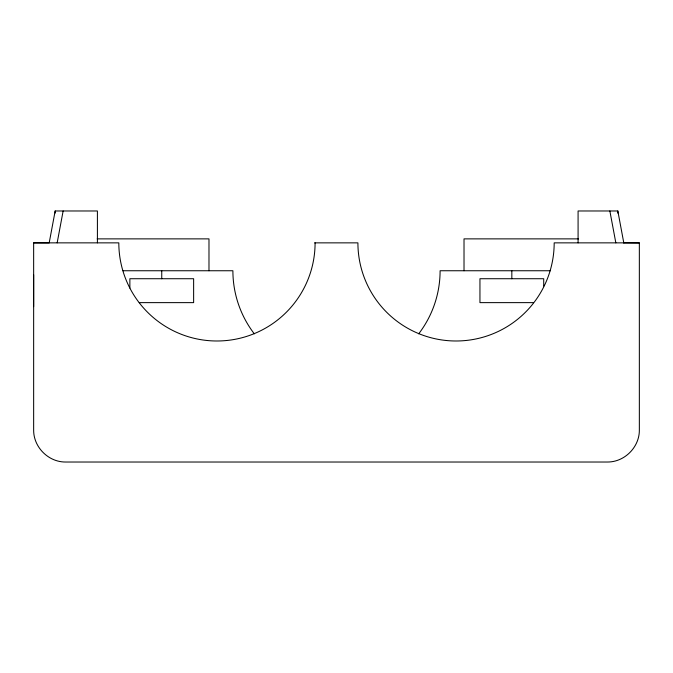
<?xml version="1.0" encoding="UTF-8"?>
<svg xmlns="http://www.w3.org/2000/svg" width="673" height="673" viewBox="0 0 673 673"><rect width="100%" height="100%" fill="white"/><g stroke="black" fill="none" stroke-linecap="round" stroke-linejoin="round"><path stroke-width="1.01" d="M33.65 306.652L33.65 274.777M97.408 242.852L97.408 210.977L55.169 210.977L49.188 242.886L33.65 242.86L33.65 430.148C33.541 447.209 48.464 462.132 65.525 462.023L607.467 462.023C624.527 462.132 639.459 447.209 639.35 430.148L639.342 242.86L554.182 242.86A98.132 98.132 0 0 1 456.042 340.992A98.132 98.132 0 0 1 357.91 242.86L314.577 242.86M578.09 242.86L578.082 210.977L617.831 210.977L617.831 213.139M639.342 242.953L623.804 242.852M57.163 242.852L63.136 210.977M97.181 238.873L208.983 238.873L208.983 270.748M578.587 238.873L464.017 238.873L464.017 270.748M33.65 242.86L118.818 242.86A98.132 98.132 0 0 0 216.95 340.992A98.132 98.132 0 0 0 315.09 242.86M123.041 270.748L232.892 270.748A103.608 103.608 0 0 0 254.301 333.825M550.295 270.748L440.1 270.748A103.608 103.608 0 0 1 418.69 333.825M139.277 302.631L193.631 302.631L193.631 278.723L129.872 278.723L129.872 288.078M533.26 302.631L479.95 302.631L479.95 278.723L543.708 278.723L543.708 286M617.831 210.977L623.804 242.953M609.856 210.977L615.837 242.852M511.833 270.748L511.833 278.723M161.747 270.748L161.747 278.723M55.169 210.977L55.169 213.072"/></g></svg>
